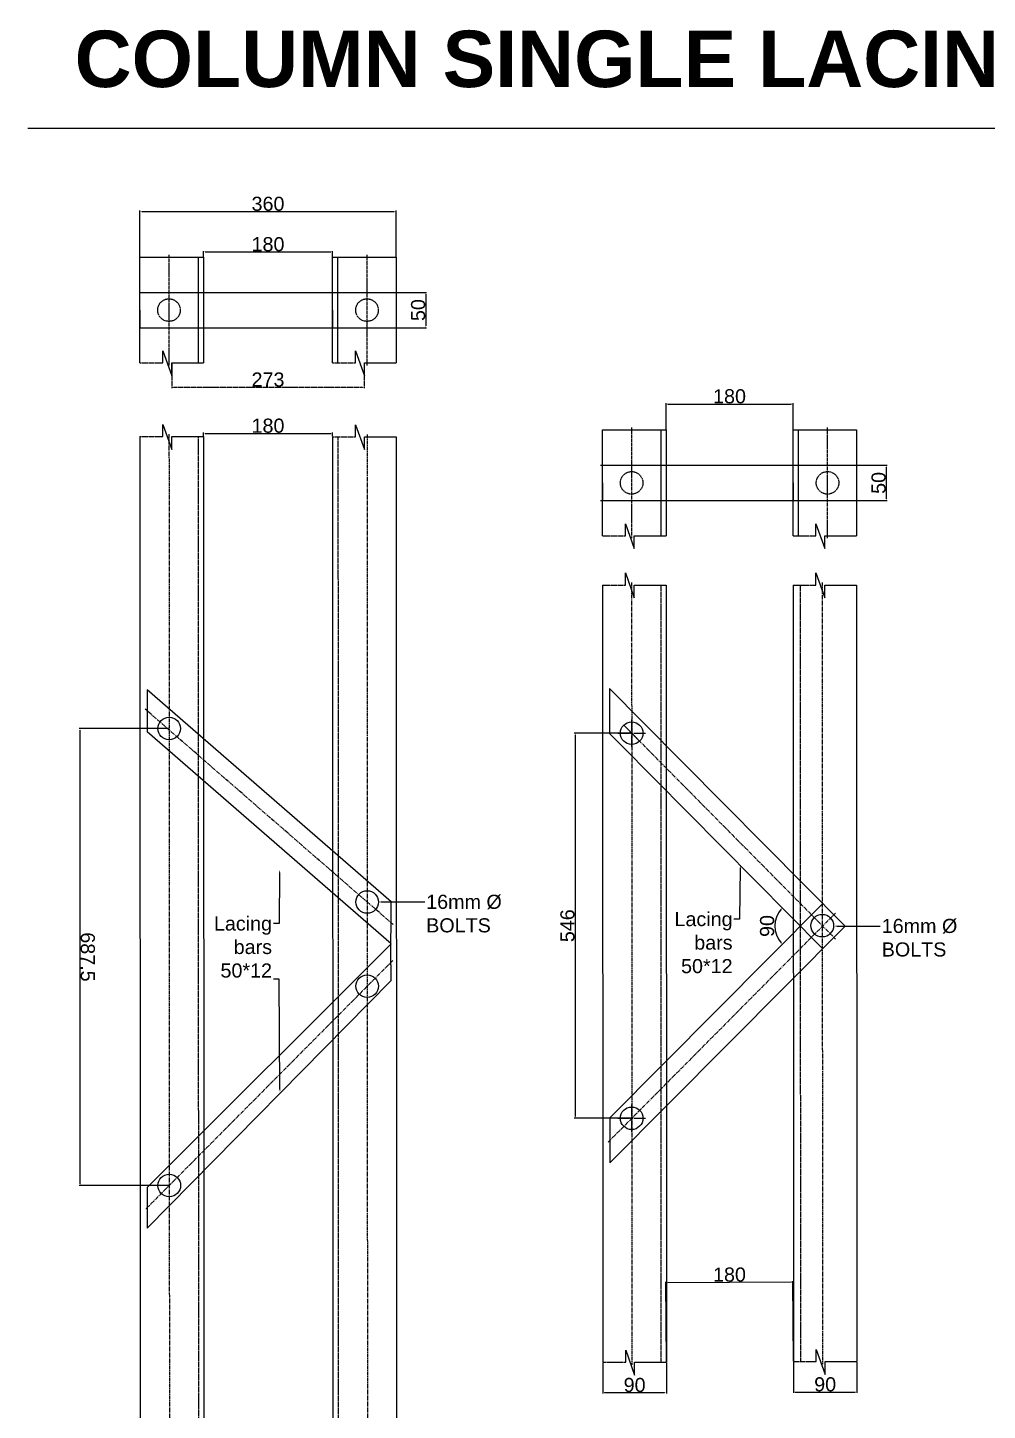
# Model space of a CAD drawing. Header units: millimetres. Extents: x 8616 to 52725, y 6697 to 10698.
# Drawn here: x 28858 to 30218, y 8616 to 10576 of the extents above; entities that cross this region are included whole.
import ezdxf
from ezdxf import colors
from ezdxf.entities.mleader import LeaderData, LeaderLine
from ezdxf.math import Vec2, Vec3

# ---------------------------------------------------------------- set-up
doc = ezdxf.new("R2010")
doc.units = ezdxf.units.MM
doc.linetypes.add('ACAD_ISO02W100', pattern=[15, 12, -3])
doc.linetypes.add('CENTER2', pattern=[28.575, 19.05, -3.175, 3.175, -3.175])
doc.styles.get("Standard").update_dxf_attribs({"font": 'arial.ttf'})
doc.dimstyles.new('ISO-25', dxfattribs={"dimtxt": 20, "dimasz": 2.5, "dimexe": 1.25, "dimexo": 0.625, "dimtad": 1, "dimtxsty": 'Standard', "dimcen": 2.5, "dimadec": 0, "dimazin": 0, "dimtfac": 1, "dimtmove": 0, "dimatfit": 3, "dimfxl": 1, "dimarcsym": 0})

# ---------------------------------------------------------------- blocks, each defined once
blk = doc.blocks.new('*D99')
at = {"color": 0, "linetype": 'ACAD_ISO02W100', "lineweight": -2, "ltscale": 0.2, "transparency": 16777216}
for p, q in [((29061.7, 10100.3), (29061.7, 10065.2)), ((29334.7, 10100.3), (29334.7, 10065.2)), ((29064.2, 10066.4), (29332.2, 10066.4))]:
    blk.add_line(p, q, dxfattribs=at)
at = {"color": 0, "linetype": 'ACAD_ISO02W100', "ltscale": 0.2, "transparency": 16777216}
for points in [[(29064.2, 10066.8), (29064.2, 10066), (29061.7, 10066.4)], [(29332.2, 10066.8), (29332.2, 10066), (29334.7, 10066.4)]]:
    blk.add_solid(points, dxfattribs=at)
at = {"layer": 'Defpoints', "color": 0, "linetype": 'ACAD_ISO02W100', "ltscale": 0.2, "transparency": 16777216}
for p in [(29061.7, 10100.9), (29334.7, 10100.9), (29334.7, 10066.4)]:
    blk.add_point(p, dxfattribs=at)
at = {"color": 0, "linetype": 'ACAD_ISO02W100', "ltscale": 0.2, "transparency": 16777216, "insert": (29198.2, 10077.3), "char_height": 20, "attachment_point": 5}
blk.add_mtext('273', dxfattribs=at)
blk = doc.blocks.new('*U100')
at = {"color": 0, "linetype": 'CENTER2', "ltscale": 0.2, "transparency": 16777216}
blk.add_line((0, 78.5), (0, -78.5), dxfattribs=at)
blk = doc.blocks.new('*U101')
at = {"color": 0, "linetype": 'CENTER2', "ltscale": 0.2, "transparency": 16777216}
blk.add_line((0, -78.5), (0, 78.5), dxfattribs=at)
blk = doc.blocks.new('*D102')
at = {"color": 0, "lineweight": -2, "ltscale": 0.2, "transparency": 16777216}
for p, q in [((29380.3, 10200.9), (29423, 10200.9)), ((29421.8, 10198.4), (29421.8, 10153.4)), ((29380.3, 10150.9), (29423, 10150.9))]:
    blk.add_line(p, q, dxfattribs=at)
at = {"color": 0, "ltscale": 0.2, "transparency": 16777216}
for points in [[(29421.4, 10198.4), (29422.2, 10198.4), (29421.8, 10200.9)], [(29421.4, 10153.4), (29422.2, 10153.4), (29421.8, 10150.9)]]:
    blk.add_solid(points, dxfattribs=at)
at = {"layer": 'Defpoints', "color": 0, "ltscale": 0.2, "transparency": 16777216}
for p in [(29379.7, 10200.9), (29379.7, 10150.9), (29421.8, 10150.9)]:
    blk.add_point(p, dxfattribs=at)
at = {"color": 0, "ltscale": 0.2, "transparency": 16777216, "insert": (29411, 10175.9), "char_height": 20, "attachment_point": 5, "rotation": 90}
blk.add_mtext('50', dxfattribs=at)
blk = doc.blocks.new('*U103')
at = {"color": 0, "linetype": 'CENTER2', "ltscale": 0.3, "transparency": 16777216}
blk.add_line((-0.3, 751.9), (0.3, -751.9), dxfattribs=at)
blk = doc.blocks.new('*U108')
at = {"color": 0, "linetype": 'CENTER2', "ltscale": 0.3, "transparency": 16777216}
blk.add_line((-0.3, 751.9), (0.3, -751.9), dxfattribs=at)
blk = doc.blocks.new('*U109')
at = {"color": 0, "linetype": 'CENTER2', "ltscale": 0.3, "transparency": 16777216}
blk.add_line((175.6, -152.6), (-175.6, 152.6), dxfattribs=at)
blk = doc.blocks.new('*D110')
at = {"color": 0, "lineweight": -2, "ltscale": 0.2, "transparency": 16777216}
for p, q in [((29057.4, 9582.8), (28930.5, 9582.7)), ((28932, 8937.4), (28931.8, 9580.2)), ((29057.7, 8934.9), (28930.8, 8934.9))]:
    blk.add_line(p, q, dxfattribs=at)
at = {"color": 0, "ltscale": 0.2, "transparency": 16777216}
for points in [[(28932.2, 9580.2), (28931.4, 9580.2), (28931.8, 9582.7)], [(28932.4, 8937.4), (28931.6, 8937.4), (28932, 8934.9)]]:
    blk.add_solid(points, dxfattribs=at)
at = {"layer": 'Defpoints', "color": 0, "ltscale": 0.2, "transparency": 16777216}
for p in [(28931.8, 9582.7), (29058.1, 9582.8), (29058.3, 8934.9)]:
    blk.add_point(p, dxfattribs=at)
at = {"color": 0, "ltscale": 0.2, "transparency": 16777216, "insert": (28942.7, 9258.8), "char_height": 20, "attachment_point": 5, "rotation": 270.0221}
blk.add_mtext('687.5', dxfattribs=at)
blk = doc.blocks.new('*D111')
at = {"color": 0, "lineweight": -2, "ltscale": 0.2, "transparency": 16777216}
for p, q in [((29106.7, 9997.1), (29106.7, 10002.2)), ((29109.2, 10001), (29287.2, 10001.1)), ((29289.7, 9997.2), (29289.7, 10002.3))]:
    blk.add_line(p, q, dxfattribs=at)
at = {"color": 0, "ltscale": 0.2, "transparency": 16777216}
for points in [[(29109.2, 10001.4), (29109.2, 10000.6), (29106.7, 10001)], [(29287.2, 10001.5), (29287.2, 10000.6), (29289.7, 10001.1)]]:
    blk.add_solid(points, dxfattribs=at)
at = {"layer": 'Defpoints', "color": 0, "ltscale": 0.2, "transparency": 16777216}
for p in [(29289.7, 10001.1), (29106.7, 9996.5), (29289.7, 9996.6)]:
    blk.add_point(p, dxfattribs=at)
at = {"color": 0, "ltscale": 0.2, "transparency": 16777216, "insert": (29198.2, 10011.9), "char_height": 20, "attachment_point": 5, "rotation": 0.0221}
blk.add_mtext('180', dxfattribs=at)
blk = doc.blocks.new('*D119')
at = {"color": 0, "lineweight": -2, "ltscale": 0.2, "transparency": 16777216}
for p, q in [((29106.7, 10251.5), (29106.7, 10259.6)), ((29109.2, 10258.4), (29287.2, 10258.4)), ((29289.7, 10251.5), (29289.7, 10259.6))]:
    blk.add_line(p, q, dxfattribs=at)
at = {"color": 0, "ltscale": 0.2, "transparency": 16777216}
for points in [[(29109.2, 10258.8), (29109.2, 10258), (29106.7, 10258.4)], [(29287.2, 10258.8), (29287.2, 10258), (29289.7, 10258.4)]]:
    blk.add_solid(points, dxfattribs=at)
at = {"layer": 'Defpoints', "color": 0, "ltscale": 0.2, "transparency": 16777216}
for p in [(29289.7, 10258.4), (29106.7, 10250.9), (29289.7, 10250.9)]:
    blk.add_point(p, dxfattribs=at)
at = {"color": 0, "ltscale": 0.2, "transparency": 16777216, "insert": (29198.2, 10269.2), "char_height": 20, "attachment_point": 5}
blk.add_mtext('180', dxfattribs=at)
blk = doc.blocks.new('*U120')
at = {"color": 0, "linetype": 'CENTER2', "ltscale": 0.2, "transparency": 16777216}
blk.add_line((0, 78.5), (0, -78.5), dxfattribs=at)
blk = doc.blocks.new('*U121')
at = {"color": 0, "linetype": 'CENTER2', "ltscale": 0.2, "transparency": 16777216}
blk.add_line((0, -78.5), (0, 78.5), dxfattribs=at)
blk = doc.blocks.new('*D122')
at = {"color": 0, "lineweight": -2, "ltscale": 0.2, "transparency": 16777216}
for p, q in [((30032.9, 9955.9), (30075.6, 9955.9)), ((30074.3, 9953.4), (30074.3, 9908.4)), ((30032.9, 9905.9), (30075.6, 9905.9))]:
    blk.add_line(p, q, dxfattribs=at)
at = {"color": 0, "ltscale": 0.2, "transparency": 16777216}
for points in [[(30073.9, 9953.4), (30074.7, 9953.4), (30074.3, 9955.9)], [(30073.9, 9908.4), (30074.7, 9908.4), (30074.3, 9905.9)]]:
    blk.add_solid(points, dxfattribs=at)
at = {"layer": 'Defpoints', "color": 0, "ltscale": 0.2, "transparency": 16777216}
for p in [(30032.2, 9955.9), (30032.2, 9905.9), (30074.3, 9905.9)]:
    blk.add_point(p, dxfattribs=at)
at = {"color": 0, "ltscale": 0.2, "transparency": 16777216, "insert": (30063.5, 9930.9), "char_height": 20, "attachment_point": 5, "rotation": 90}
blk.add_mtext('50', dxfattribs=at)
blk = doc.blocks.new('*D123')
at = {"color": 0, "lineweight": -2, "ltscale": 0.2, "transparency": 16777216}
for p, q in [((29762.2, 10006.6), (29762.2, 10044)), ((29764.7, 10042.7), (29939.7, 10042.7)), ((29942.2, 10006.6), (29942.2, 10044))]:
    blk.add_line(p, q, dxfattribs=at)
at = {"color": 0, "ltscale": 0.2, "transparency": 16777216}
for points in [[(29764.7, 10043.2), (29764.7, 10042.3), (29762.2, 10042.7)], [(29939.7, 10043.2), (29939.7, 10042.3), (29942.2, 10042.7)]]:
    blk.add_solid(points, dxfattribs=at)
at = {"layer": 'Defpoints', "color": 0, "ltscale": 0.2, "transparency": 16777216}
for p in [(29942.2, 10042.7), (29762.2, 10005.9), (29942.2, 10005.9)]:
    blk.add_point(p, dxfattribs=at)
at = {"color": 0, "ltscale": 0.2, "transparency": 16777216, "insert": (29852.2, 10053.6), "char_height": 20, "attachment_point": 5}
blk.add_mtext('180', dxfattribs=at)
blk = doc.blocks.new('*U124')
at = {"color": 0, "linetype": 'CENTER2', "ltscale": 0.3, "transparency": 16777216}
blk.add_line((-0.2, 554.5), (0.2, -554.5), dxfattribs=at)
blk = doc.blocks.new('*D125')
at = {"color": 0, "lineweight": -2, "ltscale": 0.2, "transparency": 16777216}
for p, q in [((29672.7, 8683.6), (29672.7, 8639.8)), ((29762.7, 8683.6), (29762.7, 8639.9)), ((29675.2, 8641.1), (29760.2, 8641.1))]:
    blk.add_line(p, q, dxfattribs=at)
at = {"color": 0, "ltscale": 0.2, "transparency": 16777216}
for points in [[(29675.2, 8641.5), (29675.2, 8640.7), (29672.7, 8641.1)], [(29760.2, 8641.5), (29760.2, 8640.7), (29762.7, 8641.1)]]:
    blk.add_solid(points, dxfattribs=at)
at = {"layer": 'Defpoints', "color": 0, "ltscale": 0.2, "transparency": 16777216}
for p in [(29672.7, 8684.2), (29762.7, 8684.2), (29762.7, 8641.1)]:
    blk.add_point(p, dxfattribs=at)
at = {"color": 0, "ltscale": 0.2, "transparency": 16777216, "insert": (29717.7, 8651.9), "char_height": 20, "attachment_point": 5, "rotation": 0.0221}
blk.add_mtext('90', dxfattribs=at)
blk = doc.blocks.new('*U126')
at = {"color": 0, "linetype": 'CENTER2', "ltscale": 0.3, "transparency": 16777216}
blk.add_line((-0.2, 554), (0.2, -554), dxfattribs=at)
blk = doc.blocks.new('*D127')
at = {"color": 0, "lineweight": -2, "ltscale": 0.2, "transparency": 16777216}
for p, q in [((29942.7, 8684.5), (29942.7, 8640.7)), ((30032.7, 8684.5), (30032.7, 8640.8)), ((29945.2, 8642), (30030.2, 8642))]:
    blk.add_line(p, q, dxfattribs=at)
at = {"color": 0, "ltscale": 0.2, "transparency": 16777216}
for points in [[(29945.2, 8642.4), (29945.2, 8641.6), (29942.7, 8642)], [(30030.2, 8642.4), (30030.2, 8641.6), (30032.7, 8642)]]:
    blk.add_solid(points, dxfattribs=at)
at = {"layer": 'Defpoints', "color": 0, "ltscale": 0.2, "transparency": 16777216}
for p in [(29942.7, 8685.1), (30032.7, 8685.1), (30032.7, 8642)]:
    blk.add_point(p, dxfattribs=at)
at = {"color": 0, "ltscale": 0.2, "transparency": 16777216, "insert": (29987.7, 8652.8), "char_height": 20, "attachment_point": 5, "rotation": 0.0221}
blk.add_mtext('90', dxfattribs=at)
blk = doc.blocks.new('*U144')
at = {"color": 0, "linetype": 'CENTER2', "transparency": 16777216}
for p, q in [((-19.5, 0), (-3.2, 0)), ((0, 3.2), (0, 19.5)), ((3.2, 0), (19.5, 0)), ((0, -19.5), (0, -3.2))]:
    blk.add_line(p, q, dxfattribs=at)
at = {"color": 0, "linetype": 'Continuous', "transparency": 16777216}
for p, q in [((-1.6, 0), (1.6, 0)), ((0, -1.6), (0, 1.6))]:
    blk.add_line(p, q, dxfattribs=at)
blk = doc.blocks.new('*U145')
at = {"color": 0, "linetype": 'CENTER2', "transparency": 16777216}
for p, q in [((-19.5, 0), (-3.2, 0)), ((0, 3.2), (0, 19.5)), ((3.2, 0), (19.5, 0)), ((0, -19.5), (0, -3.2))]:
    blk.add_line(p, q, dxfattribs=at)
at = {"color": 0, "linetype": 'Continuous', "transparency": 16777216}
for p, q in [((-1.6, 0), (1.6, 0)), ((0, -1.6), (0, 1.6))]:
    blk.add_line(p, q, dxfattribs=at)
blk = doc.blocks.new('*U146')
at = {"color": 0, "linetype": 'CENTER2', "ltscale": 0.3, "transparency": 16777216}
blk.add_line((-145.7, 147.2), (145.7, -147.2), dxfattribs=at)
blk = doc.blocks.new('*U147')
at = {"color": 0, "linetype": 'CENTER2', "ltscale": 0.3, "transparency": 16777216}
blk.add_line((-161.2, -162.5), (161.2, 162.5), dxfattribs=at)
blk = doc.blocks.new('*D148')
at = {"color": 0, "lineweight": -2, "ltscale": 0.2, "transparency": 16777216}
for p, q in [((29712.9, 9576.1), (29632.1, 9576.1)), ((29633.4, 9573.6), (29633.4, 9032.6)), ((29712.9, 9030.1), (29632.1, 9030.1))]:
    blk.add_line(p, q, dxfattribs=at)
at = {"color": 0, "ltscale": 0.2, "transparency": 16777216}
for points in [[(29633, 9573.6), (29633.8, 9573.6), (29633.4, 9576.1)], [(29633, 9032.6), (29633.8, 9032.6), (29633.4, 9030.1)]]:
    blk.add_solid(points, dxfattribs=at)
at = {"layer": 'Defpoints', "color": 0, "ltscale": 0.2, "transparency": 16777216}
for p in [(29713.5, 9576.1), (29633.4, 9030.1), (29713.5, 9030.1)]:
    blk.add_point(p, dxfattribs=at)
at = {"color": 0, "ltscale": 0.2, "transparency": 16777216, "insert": (29622.6, 9303.1), "char_height": 20, "attachment_point": 5, "rotation": 90}
blk.add_mtext('546', dxfattribs=at)
blk = doc.blocks.new('*D149')
at = {"color": 0, "lineweight": -2, "ltscale": 0.2, "transparency": 16777216}
for p, q in [((29762.7, 8684.8), (29762.1, 8798.3)), ((29764.6, 8797.1), (29939.6, 8798)), ((29942.7, 8685.7), (29942.1, 8799.2))]:
    blk.add_line(p, q, dxfattribs=at)
at = {"color": 0, "ltscale": 0.2, "transparency": 16777216}
for points in [[(29764.6, 8797.5), (29764.6, 8796.7), (29762.1, 8797.1)], [(29939.6, 8798.4), (29939.6, 8797.6), (29942.1, 8798)]]:
    blk.add_solid(points, dxfattribs=at)
at = {"layer": 'Defpoints', "color": 0, "ltscale": 0.2, "transparency": 16777216}
for p in [(29942.1, 8798), (29762.7, 8684.2), (29942.7, 8685.1)]:
    blk.add_point(p, dxfattribs=at)
at = {"color": 0, "ltscale": 0.2, "transparency": 16777216, "insert": (29852.1, 8808.4), "char_height": 20, "attachment_point": 5, "rotation": 0.2866}
blk.add_mtext('180', dxfattribs=at)
blk = doc.blocks.new('*U175')
at = {"color": 0, "linetype": 'CENTER2', "ltscale": 0.3, "transparency": 16777216}
blk.add_line((175.3, 176.5), (-175.3, -176.5), dxfattribs=at)
blk = doc.blocks.new('*D261')
at = {"color": 0, "lineweight": -2, "ltscale": 0.2, "transparency": 16777216}
blk.add_arc((29952.5, 9302.7), 36.2, 138.6682, 221.2646, dxfattribs=at)
at = {"color": 0, "ltscale": 0.2, "transparency": 16777216}
for points in [[(29925, 9326.8), (29925.6, 9326.3), (29927, 9328.4)], [(29925.6, 9279.1), (29925, 9278.5), (29927, 9277)]]:
    blk.add_solid(points, dxfattribs=at)
at = {"layer": 'Defpoints', "color": 0, "ltscale": 0.2, "transparency": 16777216}
for p in [(29697.5, 9560.2), (29984.2, 9334.6), (29917.6, 9312.1), (29984.1, 9270.7), (29682.5, 9030.6)]:
    blk.add_point(p, dxfattribs=at)
at = {"color": 0, "ltscale": 0.2, "transparency": 16777216, "insert": (29905.5, 9302.7), "char_height": 20, "attachment_point": 5, "rotation": 89.9664}
blk.add_mtext('90', dxfattribs=at)
blk = doc.blocks.new('*D262')
at = {"color": 0, "lineweight": -2, "ltscale": 0.2, "transparency": 16777216}
for p, q in [((29016.7, 10251.5), (29016.7, 10316.9)), ((29019.2, 10315.6), (29377.2, 10315.6)), ((29379.7, 10251.5), (29379.7, 10316.9))]:
    blk.add_line(p, q, dxfattribs=at)
at = {"color": 0, "ltscale": 0.2, "transparency": 16777216}
for points in [[(29019.2, 10316), (29019.2, 10315.2), (29016.7, 10315.6)], [(29377.2, 10316), (29377.2, 10315.2), (29379.7, 10315.6)]]:
    blk.add_solid(points, dxfattribs=at)
at = {"layer": 'Defpoints', "color": 0, "ltscale": 0.2, "transparency": 16777216}
for p in [(29379.7, 10315.6), (29016.7, 10250.9), (29379.7, 10250.9)]:
    blk.add_point(p, dxfattribs=at)
at = {"color": 0, "ltscale": 0.2, "transparency": 16777216, "insert": (29198.2, 10326.5), "char_height": 20, "width": 44.175, "attachment_point": 5}
blk.add_mtext('360', dxfattribs=at)

msp = doc.modelspace()

# ---------------------------------------------------------------- linework, layer by layer
at = {"ltscale": 0.8}
msp.add_line((28857.644, 10433.629), (30912.63, 10433.629), dxfattribs=at)
at = {"ltscale": 0.2}
for p, q in [((29016.711, 10250.919), (29106.711, 10250.919)), ((29016.711, 10100.919), (29016.711, 10250.919)), ((29106.711, 10250.919), (29106.711, 10100.919)), ((29289.711, 10250.919), (29379.711, 10250.919)), ((29289.711, 10100.919), (29289.711, 10250.919)), ((29379.711, 10250.919), (29379.711, 10100.919)), ((29016.711, 10175.919), (29016.711, 10200.919)), ((29016.711, 10200.919), (29379.711, 10200.919)), ((29289.711, 10175.919), (29289.711, 10200.919)), ((29016.711, 10175.919), (29016.711, 10150.919)), ((29289.711, 10175.919), (29289.711, 10150.919)), ((29016.711, 10150.919), (29379.711, 10150.919)), ((29049.159, 10100.919), (29049.159, 10118.022)), ((29049.159, 10118.022), (29061.711, 10082.727)), ((29322.159, 10100.919), (29322.159, 10118.022)), ((29322.159, 10118.022), (29334.711, 10082.727)), ((29061.711, 10097.419), (29061.711, 10100.919)), ((29061.711, 10100.919), (29061.711, 10100.919)), ((29061.711, 10100.919), (29106.711, 10100.919)), ((29061.711, 10082.727), (29061.711, 10097.419)), ((29334.711, 10097.419), (29334.711, 10100.919)), ((29334.711, 10100.919), (29379.711, 10100.919)), ((29334.711, 10082.727), (29334.711, 10097.419)), ((29049.159, 9996.514), (29049.159, 10013.617)), ((29049.159, 10013.617), (29061.711, 9978.321)), ((29322.159, 9996.297), (29322.159, 10013.4)), ((29322.159, 10013.4), (29334.711, 9978.104)), ((29672.244, 10005.947), (29762.244, 10005.947)), ((29672.244, 9855.947), (29672.244, 10005.947)), ((29762.244, 10005.947), (29762.244, 9855.947)), ((29942.244, 10005.947), (30032.244, 10005.947)), ((29942.244, 9855.947), (29942.244, 10005.947)), ((30032.244, 10005.947), (30032.244, 9855.947)), ((29016.711, 9996.514), (29017.289, 8499.626)), ((29061.711, 9993.014), (29061.711, 9996.514)), ((29061.711, 9996.514), (29061.711, 9996.514)), ((29061.711, 9996.514), (29106.711, 9996.514)), ((29061.711, 9978.321), (29061.711, 9993.014)), ((29106.711, 9996.514), (29107.289, 8499.626)), ((29289.711, 9996.297), (29290.289, 8499.409)), ((29334.711, 9992.797), (29334.711, 9996.297)), ((29334.711, 9996.297), (29334.711, 9996.297)), ((29334.711, 9996.297), (29379.711, 9996.297)), ((29334.711, 9978.104), (29334.711, 9992.797)), ((29379.711, 9996.297), (29380.289, 8499.409)), ((29669.244, 9955.947), (30032.244, 9955.947)), ((29672.244, 9930.947), (29672.244, 9955.947)), ((29942.244, 9930.947), (29942.244, 9955.947)), ((29672.244, 9930.947), (29672.244, 9905.947)), ((29942.244, 9930.947), (29942.244, 9905.947)), ((29669.244, 9905.947), (30032.244, 9905.947)), ((29704.692, 9855.947), (29704.692, 9873.05)), ((29704.692, 9873.05), (29717.244, 9837.755)), ((29974.692, 9855.947), (29974.692, 9873.05)), ((29974.692, 9873.05), (29987.244, 9837.755)), ((29717.244, 9852.447), (29717.244, 9855.947)), ((29717.244, 9855.947), (29717.244, 9855.947)), ((29717.244, 9855.947), (29762.244, 9855.947)), ((29717.244, 9837.755), (29717.244, 9852.447)), ((29987.244, 9852.447), (29987.244, 9855.947)), ((29987.244, 9855.947), (30032.244, 9855.947)), ((29987.244, 9837.755), (29987.244, 9852.447)), ((29704.692, 9786.103), (29704.692, 9803.207)), ((29704.692, 9803.207), (29717.244, 9767.911)), ((29974.692, 9786.103), (29974.692, 9803.207)), ((29974.692, 9803.207), (29987.244, 9767.911)), ((29672.244, 9786.103), (29672.669, 8684.192)), ((29717.244, 9782.603), (29717.244, 9786.103)), ((29717.244, 9786.103), (29717.244, 9786.103)), ((29717.244, 9786.103), (29762.244, 9786.103)), ((29717.244, 9767.911), (29717.244, 9782.603)), ((29762.244, 9786.103), (29762.669, 8684.192)), ((29942.244, 9786.103), (29942.669, 8685.092)), ((29987.244, 9782.603), (29987.244, 9786.103)), ((29987.244, 9786.103), (29987.244, 9786.103)), ((29987.244, 9786.103), (30032.244, 9786.103)), ((29987.244, 9767.911), (29987.244, 9782.603)), ((30032.244, 9786.103), (30032.669, 8685.092)), ((29026.85, 9637.672), (29026.873, 9578.026)), ((29372.899, 9336.856), (29026.85, 9637.672)), ((29682.301, 9639.609), (29682.326, 9575.615)), ((29729.517, 9591.905), (29682.301, 9639.609)), ((29713.525, 9576.077), (29702.27, 9587.449)), ((29729.517, 9591.905), (30015.83, 9302.633)), ((29372.566, 9277.519), (29026.873, 9578.026)), ((29697.534, 9560.25), (29682.326, 9575.615)), ((29713.525, 9576.077), (29724.781, 9564.706)), ((29697.534, 9560.25), (29984.135, 9270.686)), ((29372.4, 9247.851), (29372.899, 9336.856)), ((29682.536, 9030.577), (29984.173, 9334.618)), ((29682.561, 8966.708), (30015.83, 9302.633)), ((29372.566, 9277.519), (29026.871, 8931.824)), ((29372.4, 9247.851), (29372.458, 9224.782)), ((29026.871, 8874.474), (29372.458, 9224.782)), ((29682.536, 9030.577), (29682.536, 8966.708)), ((29713.525, 9029.867), (29713.736, 9030.079)), ((29713.736, 9030.077), (29713.525, 9029.867)), ((29026.871, 8931.824), (29026.871, 8874.474)), ((29705.117, 8684.192), (29705.117, 8701.295)), ((29705.117, 8701.295), (29717.669, 8665.999)), ((29717.669, 8680.692), (29717.669, 8684.192)), ((29717.669, 8684.192), (29717.669, 8684.192)), ((29717.669, 8684.192), (29762.669, 8684.192)), ((29975.117, 8685.092), (29975.117, 8702.195)), ((29975.117, 8702.195), (29987.669, 8666.9)), ((29987.669, 8681.592), (29987.669, 8685.092)), ((29987.669, 8685.092), (29987.669, 8685.092)), ((29987.669, 8685.092), (30032.669, 8685.092)), ((29717.669, 8665.999), (29717.669, 8680.692)), ((29987.669, 8666.9), (29987.669, 8681.592))]:
    msp.add_line(p, q, dxfattribs=at)
at = {"linetype": 'ACAD_ISO02W100', "ltscale": 0.1}
for p, q in [((29099.111, 10250.919), (29099.111, 10100.919)), ((29297.311, 10100.919), (29297.311, 10250.919)), ((29754.644, 10005.947), (29754.644, 9855.947)), ((29949.844, 9855.947), (29949.844, 10005.947))]:
    msp.add_line(p, q, dxfattribs=at)
at = {"linetype": 'ACAD_ISO02W100', "ltscale": 0.2}
for p, q in [((29016.711, 10100.919), (29049.159, 10100.919)), ((29289.711, 10100.919), (29322.159, 10100.919)), ((29016.711, 9996.514), (29049.159, 9996.514)), ((29099.111, 9996.511), (29099.689, 8499.626)), ((29289.711, 9996.297), (29322.159, 9996.297)), ((29297.311, 9996.3), (29297.889, 8499.412)), ((29672.244, 9855.947), (29704.692, 9855.947)), ((29942.244, 9855.947), (29974.692, 9855.947)), ((29672.244, 9786.103), (29704.692, 9786.103)), ((29754.644, 9786.1), (29755.069, 8684.192)), ((29942.244, 9786.103), (29974.692, 9786.103)), ((29952.244, 9786.107), (29952.669, 8685.092)), ((29672.669, 8684.192), (29705.117, 8684.192)), ((29942.669, 8685.092), (29975.117, 8685.092))]:
    msp.add_line(p, q, dxfattribs=at)
for centre in [(29057.911, 10175.919), (29338.511, 10175.919), (29713.444, 9930.947), (29991.044, 9930.947)]:
    msp.add_circle(centre, 16, dxfattribs=at)
at = {"ltscale": 0.2}
for centre in [(29058.071, 9582.759), (29713.525, 9576.077), (29338.766, 9336.715), (29983.631, 9303.181), (29338.812, 9217.311), (29713.525, 9030.077), (29058.321, 8934.911)]:
    msp.add_circle(centre, 16, dxfattribs=at)

# ---------------------------------------------------------------- block references
at = {"linetype": 'CENTER2', "ltscale": 0.2}
for name, p in [('*U100', (29057.911, 10175.919)), ('*U101', (29338.511, 10175.919)), ('*U120', (29713.444, 9930.947)), ('*U121', (29991.044, 9930.947))]:
    msp.add_blockref(name, p, dxfattribs=at)
at = {"linetype": 'CENTER2', "ltscale": 0.3}
for name, p in [('*U103', (29058.2, 9248.069)), ('*U108', (29338.8, 9247.854)), ('*U124', (29713.657, 9235.147)), ('*U126', (29983.657, 9235.597)), ('*U109', (29199.797, 9457.518)), ('*U146', (29856.754, 9431.369)), ('*U147', (29841.275, 9158.634)), ('*U175', (29199.692, 9077.244))]:
    msp.add_blockref(name, p, dxfattribs=at)
at = {"linetype": 'CENTER2'}
for name, p in [('*U144', (29713.525, 9576.077)), ('*U145', (29713.525, 9030.077))]:
    msp.add_blockref(name, p, dxfattribs=at)

# ---------------------------------------------------------------- texts
at = {"ltscale": 0.8, "insert": (28924.226, 10572.076), "char_height": 80, "attachment_point": 1}
msp.add_mtext_dynamic_manual_height_columns('{\\fArial|b1|i0|c0|p34;COLUMN SINGLE LACING SYSTEM  (Back to Back)}', width=3619.00866, gutter_width=12.5, heights=[0], dxfattribs=at)

# ---------------------------------------------------------------- dimensions: what is measured, and where the dimension line sits
at = {"ltscale": 0.2}
for base, p1, p2, text, picture, middle in [((29379.711, 10315.617), (29016.711, 10250.919), (29379.711, 10250.919), '360', '*D262', (29198.211, 10326.46)), ((29289.711, 10258.396), (29106.711, 10250.919), (29289.711, 10250.919), '180', '*D119', (29198.211, 10269.232))]:
    dim = msp.add_linear_dim(base=base, p1=p1, p2=p2, text=text, dimstyle='ISO-25', dxfattribs=at)
    dim.commit()
    dim.dimension.update_dxf_attribs({"geometry": picture, "text_midpoint": middle})
for base, p1, p2, picture, middle in [((29421.797, 10150.919), (29379.711, 10200.919), (29379.711, 10150.919), '*D102', (29410.96, 10175.919)), ((30074.33, 9905.947), (30032.244, 9955.947), (30032.244, 9905.947), '*D122', (30063.494, 9930.947)), ((29633.391, 9030.077), (29713.525, 9576.077), (29713.525, 9030.077), '*D148', (29622.555, 9303.077))]:
    dim = msp.add_linear_dim(base=base, p1=p1, p2=p2, angle=90, dimstyle='ISO-25', dxfattribs=at)
    dim.commit()
    dim.dimension.update_dxf_attribs({"geometry": picture, "text_midpoint": middle})
at = {"linetype": 'ACAD_ISO02W100', "ltscale": 0.2}
dim = msp.add_linear_dim(base=(29334.711, 10066.409), p1=(29061.711, 10100.919), p2=(29334.711, 10100.919), dimstyle='ISO-25', dxfattribs=at)
dim.commit()
dim.dimension.update_dxf_attribs({"geometry": '*D99', "text_midpoint": (29198.211, 10077.253)})
at = {"ltscale": 0.2}
dim = msp.add_linear_dim(base=(29942.244, 10042.74), p1=(29762.244, 10005.947), p2=(29942.244, 10005.947), dimstyle='ISO-25', dxfattribs=at)
dim.commit()
dim.dimension.update_dxf_attribs({"geometry": '*D123', "text_midpoint": (29852.244, 10053.577)})
for p1, p2, distance, text, picture, middle in [((29106.711, 9996.514), (29289.711, 9996.584), 4.482, '180', '*D111', (29198.205, 10011.868)), ((29058.321, 8934.911), (29058.071, 9582.759), 126.294, '687.5', '*D110', (28942.739, 9258.79))]:
    dim = msp.add_aligned_dim(p1=p1, p2=p2, distance=distance, text=text, dimstyle='ISO-25', dxfattribs=at)
    dim.commit()
    dim.dimension.update_dxf_attribs({"geometry": picture, "text_midpoint": middle})
dim = msp.add_angular_dim_2l(base=(29917.576, 9312.101), line1=((29682.536, 9030.577), (29984.173, 9334.618)), line2=((29697.534, 9560.25), (29984.135, 9270.686)), text='90', dimstyle='ISO-25', dxfattribs=at)
dim.commit()
dim.dimension.update_dxf_attribs({"geometry": '*D261', "text_midpoint": (29905.488, 9302.698)})
for p1, p2, distance, picture, middle in [((29762.669, 8684.192), (29942.669, 8685.092), 112.895, '*D149', (29852.05, 8808.372)), ((29672.669, 8684.192), (29762.669, 8684.226), -43.116, '*D125', (29717.682, 8651.93)), ((29942.669, 8685.092), (30032.669, 8685.127), -43.116, '*D127', (29987.682, 8652.83))]:
    dim = msp.add_aligned_dim(p1=p1, p2=p2, distance=distance, dimstyle='ISO-25', dxfattribs=at)
    dim.commit()
    dim.dimension.update_dxf_attribs({"geometry": picture, "text_midpoint": middle})

# ---------------------------------------------------------------- leaders
ml = msp.add_multileader_mtext('Standard', dxfattribs=at)
ml.set_content('Lacing bars 50*12', color=256)
ml.set_leader_properties()
ml.build(insert=Vec2(0, 0))
ctx = ml.context
ctx.base_point, ctx.char_height, ctx.plane_origin = Vec3(29123.481, 9306.123), 20, Vec3(29214.748, 9382.421)
ctx.text_align_type = 2
notes = []
notes.append((ctx, [(0, (1, 1, 0), (29213.899, 9306.123), (-1, 0), 8, [(0, [(29214.748, 9382.421)], 0, [])])]))
ctx.mtext.insert, ctx.mtext.width, ctx.mtext.alignment, ctx.mtext.flow_direction = Vec3(29203.899, 9316.294), 70.82773, 3, 5
ml = msp.add_multileader_mtext('Standard', dxfattribs=at)
ml.set_content('Lacing bars 50*12', color=256)
ml.set_leader_properties()
ml.build(insert=Vec2(0, 0))
ctx = ml.context
ctx.base_point, ctx.char_height, ctx.plane_origin = Vec3(29776.106, 9312.358), 20, Vec3(29867.372, 9388.656)
ctx.text_align_type = 2
notes.append((ctx, [(0, (1, 1, 0), (29866.523, 9312.358), (-1, 0), 8, [(0, [(29867.372, 9388.656)], 0, [])])]))
ctx.mtext.insert, ctx.mtext.width, ctx.mtext.alignment, ctx.mtext.flow_direction = Vec3(29856.523, 9322.529), 70.82773, 3, 5
ml = msp.add_multileader_mtext('Standard', dxfattribs=at)
ml.set_content('16mm %%C\\PBOLTS', color=256)
ml.set_leader_properties()
ml.build(insert=Vec2(0, 0))
ctx = ml.context
ctx.base_point, ctx.char_height, ctx.plane_origin = Vec3(29420.335, 9336.836), 20, Vec3(29354.765, 9336.836)
notes.append((ctx, [(0, (1, 1, 0), (29412.335, 9336.836), (1, 0), 8, [(0, [(29354.765, 9336.836)], 0, [])])]))
ctx.mtext.insert, ctx.mtext.flow_direction = Vec3(29422.335, 9347.006), 5
ml = msp.add_multileader_mtext('Standard', dxfattribs=at)
ml.set_content('16mm %%C\\PBOLTS', color=256)
ml.set_leader_properties()
ml.build(insert=Vec2(0, 0))
ctx = ml.context
ctx.base_point, ctx.char_height, ctx.plane_origin = Vec3(30065.872, 9302.633), 20, Vec3(30000.302, 9302.633)
notes.append((ctx, [(0, (1, 1, 0), (30057.872, 9302.633), (1, 0), 8, [(0, [(30000.302, 9302.633)], 0, [])])]))
ctx.mtext.insert, ctx.mtext.flow_direction = Vec3(30067.872, 9312.804), 5
ml = msp.add_multileader_mtext('Standard', dxfattribs=at)
ml.set_content('', color=256)
ml.set_leader_properties()
ml.build(insert=Vec2(0, 0))
ctx = ml.context
ctx.base_point, ctx.plane_origin = Vec3(29201.899, 9227.204), Vec3(29215.198, 9067.011)
ctx.text_align_type = 2
notes.append((ctx, [(1, (1, 1, 0), (29213.899, 9227.204), (-1, 0), 8, [(0, [(29215.198, 9067.011)], 0, [])])]))
ctx.mtext.insert, ctx.mtext.alignment, ctx.mtext.flow_direction = Vec3(29203.899, 9229.204), 3, 5
for ctx, leaders in notes:
    for number, flags, end, landing, length, lines in leaders:
        leader = LeaderData()
        leader.index, (leader.has_last_leader_line, leader.has_dogleg_vector, leader.attachment_direction) = number, flags
        leader.last_leader_point, leader.dogleg_vector, leader.dogleg_length = Vec3(end), Vec3(landing), length
        for number, points, colour, breaks in lines:
            line = LeaderLine()
            line.index, line.vertices, line.color, line.breaks = number, Vec3.list(points), colors.encode_raw_color(colour), breaks
            leader.lines.append(line)
        ctx.leaders.append(leader)

doc.saveas('drawing.dxf')
